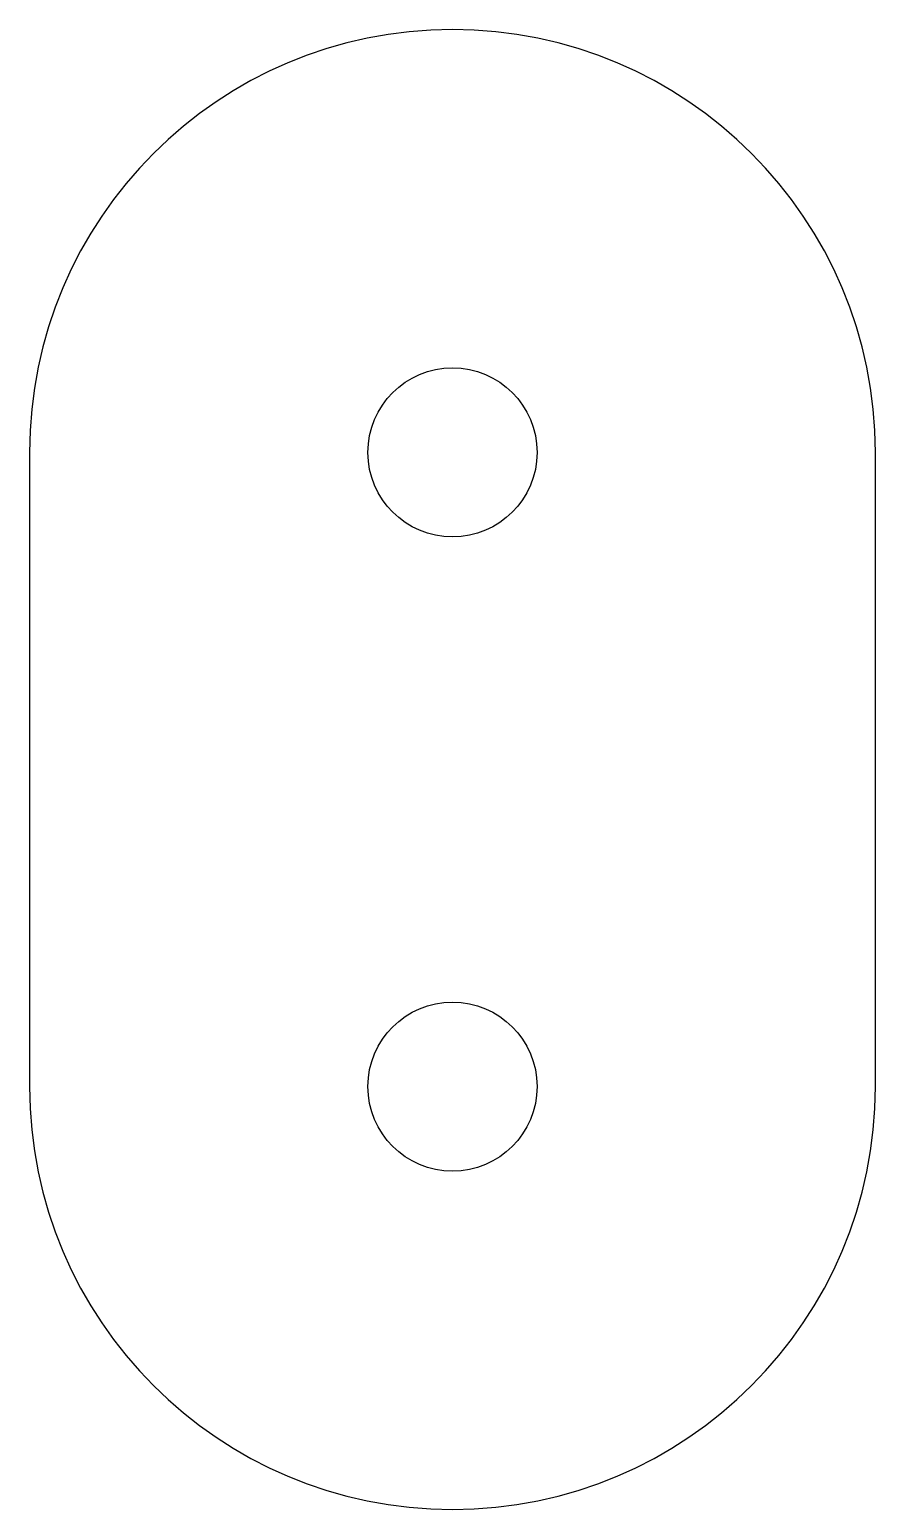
# Model space of a CAD drawing. Header units: millimetres. Extents: x 30 to 50, y 60 to 95.
import ezdxf

# ---------------------------------------------------------------- set-up
doc = ezdxf.new("R2010")
doc.units = ezdxf.units.MM
doc.layers.get('0').update_dxf_attribs({"linetype": 'CONTINUOUS'})

msp = doc.modelspace()

# ---------------------------------------------------------------- linework, layer by layer
msp.add_lwpolyline([(50, 85, 1), (30, 85), (30, 70, 1), (50, 70)], format="xyb", close=True)
for centre in [(40, 85), (40, 70)]:
    msp.add_circle(centre, 2)

doc.saveas('drawing.dxf')
